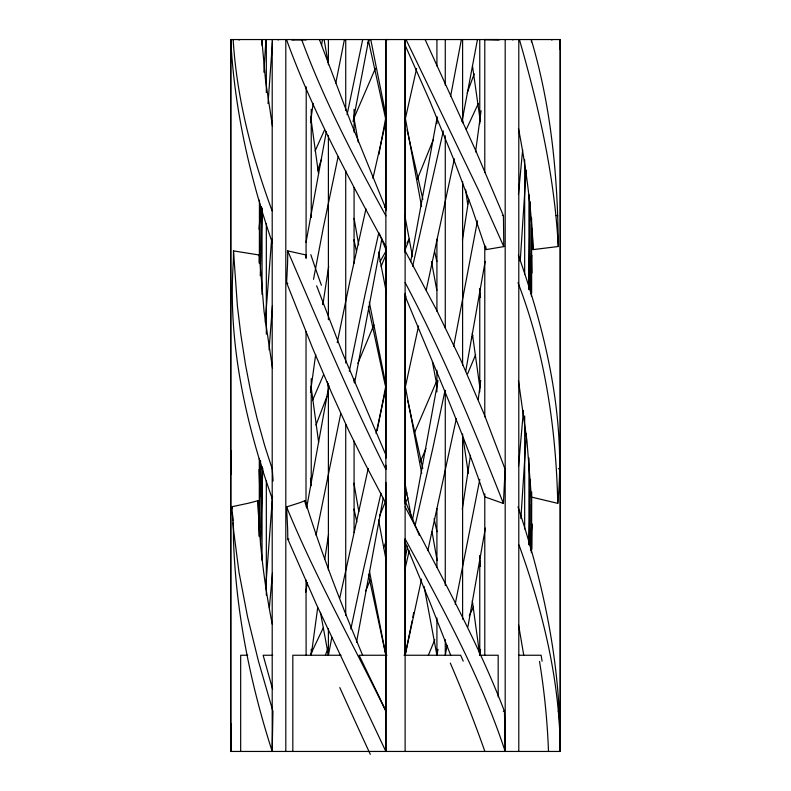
<?xml version="1.0" encoding="UTF-8"?>
<svg xmlns="http://www.w3.org/2000/svg" width="791" height="791" viewBox="0 0 791 791"><rect width="100%" height="100%" fill="white"/><g stroke="black" fill="none" stroke-linecap="round" stroke-linejoin="round"><path stroke-width="1.19" d="M231.387 729.856L230.754 751.45L230.754 39.55L560.246 39.55L560.246 751.45L230.754 751.45L230.754 39.55C234.354 109.059 249.847 177.5 272.44 243.193M259.29 536.377L259.31 458.562M259.359 263.403L259.448 200.172M233.058 522.811L233.375 530.85A277.967 277.967 0 0 1 233.464 538.918C235.738 611.176 250.075 682.742 272.203 751.45L272.203 39.55M306.008 506.378L306.038 331.597M306.058 258.578L306.226 86.891M385.85 249.066L385.879 283.247M385.87 119.095L385.87 113.133M305.069 500.614A220.738 156.084 90 0 1 299.314 502.878L286.579 506.922L287.647 528.952A271.412 191.916 -90 0 1 287.756 539.017L316.519 604.67L385.879 751.45L385.879 39.55L388.48 39.56M385.879 458.226L385.879 454.954L342.592 353.201L316.647 285.798M385.879 251.311L379.987 261.702M405.121 43.05L405.121 45.156L429.642 100.605L453.49 158.862L472.089 208.488L485.951 249.63L503.798 246.594L503.452 215.814L475.915 151.051L425.123 39.55M421.544 579.111L405.121 655.245L405.13 539.867M405.13 503.956L405.14 293.303M405.121 248.374L405.121 252.032L405.121 251.103M505.192 39.55L505.192 751.45C480.582 676.809 442.624 607.656 405.121 538.918M530.791 293.688L529.575 224.298M519.034 545.048C542.913 611.245 559.949 680.744 560.246 751.45L560.246 39.55L559.603 49.21M272.223 498.597C245.586 423.333 227.778 342.968 233.286 262.8A268.495 268.495 0 0 0 233.493 250.895L259.359 255.028L259.31 262.77M306.048 257.559L306.058 254.979L287.706 250.895A266.369 188.357 90 0 1 287.519 264.847L286.599 282.674L312.415 347.654L331.577 392.781L348.851 430.838L364.819 463.229L385.879 503.343L385.879 502.661M385.879 39.896L385.889 210.831M385.879 251.746L385.85 255.028L381.114 266.359M531.7 549.429L531.947 524.107M530.118 201.685L528.803 288.952M272.203 751.45L272.935 711.317L258.519 661.424L247.534 616.772L238.991 572.2L233.721 531.354L231.852 506.754L248.245 503.254A219.196 219.196 0 0 0 258.034 500.634L259.27 536.249M385.87 542.072L383.605 547.758M230.754 751.45L230.774 748.948M530.385 479.386L529.11 544.801M260.269 275.752L262.019 208.745M385.879 751.45L385.879 482.362M260.506 544.692L262.741 468.312M230.804 746.447L231.377 723.844M531.601 549.557L531.7 492.081M405.121 296.032L405.605 297.208C432.865 363.385 461.934 428.969 484.784 496.867L503.412 503.471L505.113 469.182L484.033 413.901L460.609 359.648L436.573 310.023L405.121 250.895M518.441 380.491L526.925 440.597L531.384 497.055L557.764 503.343C566.03 419.003 546.294 334.267 518.372 255.147M231.368 450.504L230.863 469.409L231.397 474.254M531.245 39.55C551.258 106.726 557.833 176.759 558.278 246.515L533.045 249.62L532.254 229.034M259.616 497.045L260.644 478.98M526.193 170.144L520.211 261.396M263.878 72.169L265.924 39.55M526.41 433.428L520.883 518.599M531.928 524.077L530.395 544.208M265.628 588.692L272.539 496.333M259.043 229.222L260.941 206.411M265.212 322.372L271.669 238.773M269.049 349.78L272.45 305.642M268.03 103.562L272.47 41.963M523.464 410.46L518.52 466.433M530.365 275.792L531.641 255.028L531.601 218.059M269.375 607.636L272.46 573.178M522.663 149.667L518.441 194.507M481.076 110.71L475.569 151.961M480.691 380.619L478.219 399.603M498.182 696.851L498.182 655.245L479.761 655.245L480.533 649.332M310.487 122.734L313.147 103.364M310.458 392.455L315.668 354.516M317.685 607.814L311.239 655.245L311.239 649.233M470.477 455.309L462.28 509.256M322.876 304.584L328.68 266.369M321.541 45.542L322.451 39.55M324.785 559.089L328.611 534.113M468.727 199.322L462.389 240.118M485.17 261.396L465.731 371.206M305.712 592.182L307.333 582.68M485.377 528.081L467.936 626.66M306.018 242.353L326.357 131.494M306.611 508.049L328.898 385.494M313.513 279.342L323.272 227.897L338.113 156.687M437.028 117.978L410.687 261.673M461.371 39.55L450.573 96.364M477.457 39.55L461.964 121.705M437.977 380.619L412.487 519.964M353.073 121.527L368.695 39.55M378.919 154.393L386.384 114.339M381.855 238.813L354.576 382.973M383.2 498.182L356.533 642.213M377.208 430.334L386.374 382.992M424.095 586.428L436.919 655.245L438.036 649.332M479.811 479.386L455.22 604.126M407.563 546.126L404.844 560.384M477.477 220.827L453.678 346.211M316.034 535.2L340.664 413.97M320.444 612.392L328.394 655.245L331.825 637.398M447.083 645.723L445.274 655.245L445.274 639.612M412.803 617.306L413.723 612.56M335.799 83.055L344.421 39.55M410.925 626.798L412.101 620.866M337.223 342.632L350.017 280.597L365.956 208.864M350.848 629.043L363.465 569.609L380.985 493.218M362.703 39.55L347.081 114.715M349.315 371.206L364.987 294.885L378.8 232.683M445.066 390.25L432.766 448.477L415.018 525.837M410.687 627.985L405.121 655.245M456.338 418.716L427.832 550.625M339.725 598.184L368.23 468.42M454.36 158.833L426.22 290.099M418.587 325.932L404.666 390.22M443.326 130.95L412.655 266.26M386.324 386.68L376.061 433.508M416.62 68.51L404.567 122.239M404.656 302.083L405.971 296.121M386.404 119.105L372.927 178.351M404.834 569.708L409.224 550.734M384.644 207.549L386.324 200.36M317.606 170.619L321.571 159.06M325.408 655.245L328.038 648.017M471.436 338.864L472.731 335.315M474.224 73.909L467.204 92.804M315.975 425.093L326.94 396.42M433.409 139.424L417.332 179.152M365.64 591.144L370.376 579.576M409.293 239.465L405.121 249.62M379.443 516.256L385.415 501.751M434.813 639.741L428.346 655.245M357.888 363.306L373.896 324.953M354.309 117.345L375.389 68.372M475.638 354.734L467.639 373.728M312.643 400.098L323.47 374.983M436.187 382.271L414.504 432.746M406.861 492.971L405.121 497.045L405.121 499.625M420.199 461.974L425.983 448.596M315.085 151.051L324.498 130.021M478.298 103.611L466.304 129.378M367.597 43.485L369.387 39.55M311.041 653.593L323.232 627.916M473.453 606.905L469.29 615.853M405.832 502.018L407.968 498.023M406.94 243.144L407.395 242.293M407.849 241.453L408.314 240.612M408.769 239.762L409.224 238.922M498.973 39.896L499.922 39.55M512.578 39.896L513.527 39.55M551.456 39.896L552.79 39.55M498.389 39.896L484.784 39.55L484.784 172.596M498.389 39.55L484.784 39.55M247.721 655.245L240.672 655.245L240.672 751.45M272.717 655.245L263.136 655.245L272.638 689.248M341.01 655.245L292.818 655.245L292.818 751.45M386.977 655.245L359.104 655.245L385.889 710.713M404.023 655.245L460.649 655.245L463.21 661.177M518.491 655.245L541.113 655.245L542.072 661.177M292.611 39.896L306.216 39.896M292.611 39.55L294.341 39.56M531.542 39.56L531.384 41.972M558.11 711.247L559.217 711.317L560.196 746.447M505.192 751.45L504.46 711.317L503.294 711.208M287.756 539.017L288.873 539.155M556.202 215.459L557.793 215.795M238.21 39.55L239.544 39.896M502.325 215.468L503.452 215.814M291.078 39.55L292.027 39.896M277.473 39.55L278.422 39.896M385.879 215.795C354.526 158.714 324.172 100.783 301.648 39.55M405.121 282.545C442.92 353.824 473.898 428.455 503.412 503.471M405.121 506.754L430.927 555.885C457.603 606.608 483.914 657.726 504.46 711.317M385.879 711.317C352.737 643.212 315.352 577.084 286.579 506.922M406.03 39.55L478.614 190.334L503.798 246.594M405.121 539.739L405.13 542.26L430.086 602.712L450.692 655.245M362.634 655.245C341.297 604.542 321.393 553.176 305.069 500.614L305.178 503.244M385.879 208.725L351.026 122.832L319.426 39.55M405.121 500.832L419.279 535.359M287.706 250.895C319.297 324.211 350.255 397.922 385.879 469.409L385.879 465.227M385.879 249.462L379.275 233.365M286.49 39.55C312.623 111.679 349.365 179.26 385.879 246.515L385.899 457.04M518.006 282.674C544.989 352.984 556.053 428.346 557.764 503.343M272.094 210.792C251.775 155.748 236.756 98.292 233.157 39.55M518.026 506.922C539.996 573.01 555.598 641.61 559.217 711.317M519.4 39.55C538.483 105.707 553.878 173.397 558.041 242.293M385.692 119.016L368.22 39.55M422.869 199.292L408.492 136.339M407.029 129.872L408.245 135.261M422.77 468.42L408.551 404.517M434.091 518.718L436.988 531.76M434.734 251.924L436.84 261.485M368.408 574.365L385.879 655.245L386.384 652.872L385.879 655.245L369.407 570.983M356.87 522.149L353.992 509.107M385.286 385.474L368.349 306.829M407.77 400.948L408.294 403.331M353.963 239.861L356.553 251.825M370.752 39.55L386.166 116.682M386.433 387.709L369.318 302.202M386.423 292.71L378.464 252.092M405.328 386.552L421.682 473.305M327.336 381.905L328.72 389.034M272.252 624.188C264.174 583.481 259.122 542.132 258.034 500.634M462.3 119.372L463.002 123.01M518.471 128.528C526.282 168.463 531.503 208.953 533.045 249.62M386.156 560.384L378.513 519.964M432.39 361.635L436.869 385.336M518.57 624.801L523.751 655.245M405.308 117.978L421.544 206.52M404.626 481.185L411.369 517.462M436.83 290.327L431.51 261.673M412.507 256.798L404.685 214.806M272.49 126.422L265.618 81.028L261.801 39.55M272.519 368.408L264.056 311.525L259.359 255.028M358.283 142.242L353.973 117.978M432.054 531.859L437.077 560.384M358.669 244.805L354.081 218.405M324.102 39.55L328.038 62.36M358.798 511.51L353.923 483.182M322.748 302.202L323.133 304.584M463.15 438.323L468.282 473.305M472.494 65.969L480.355 121.527M465.622 189.652L467.669 204.118M472.296 333.149L479.9 387.709M318.526 173.842L310.705 116.761M472.306 600.685L479.603 654.058M318.644 442.317L311.071 386.552M479.86 292.71L480.523 297.475M479.771 560.384L480.513 566.326M310.468 478.189L310.952 482.184M231.852 506.754L232.04 508.761M232.386 512.786L232.95 520.804M558.001 242.422L558.278 246.515M273.083 481.017L272.292 469.182L264.847 446.164L257.095 418.508L250.47 390.358L245.517 364.75L240.78 334.217L237.399 306.058L233.493 250.895M485.951 249.63L485.803 246.604M259.102 469.557L259.616 484.745M531.928 273.004L531.641 255.028L531.651 293.342M529.584 504.371L530.573 550.625M261.435 528.2L260.536 460.451M261.425 250.727L260.911 206.471M560.226 748.948L560.246 751.45M405.121 751.45L405.121 39.55L405.121 42.694M405.121 539.225L405.13 542.26M306.038 579.951L306.117 655.245M531.384 217.387L531.384 296.022M531.384 492.437L531.384 552.672M528.952 194.675L528.952 289.674M528.952 458.029L528.952 544.613M524.67 159.802L524.67 274.042M524.67 415.947L524.67 528.981M518.797 39.55L518.797 751.45M484.784 245.17L484.784 416.926M484.784 493.811L484.794 655.245M479.761 39.55L479.761 123.732M479.761 288.478L479.761 391.891M479.761 555.44L479.761 655.245M462.606 39.55L462.606 122.526M462.606 181.446L462.606 365.432M462.606 433.982L462.606 619.175M445.274 39.55L445.274 85.25M445.274 135.755L445.274 328.156M445.274 390.695L445.274 585.498M436.919 39.55L436.919 66.009M436.919 116.514L436.919 123.732M436.919 239.169L436.919 311.318M436.919 370.247L436.919 391.891M436.919 508.534L436.919 567.463M436.919 617.969L436.919 655.245M405.121 42.358L405.15 251.419M354.081 109.296L354.081 132.146M354.081 187.457L354.081 263.225M354.081 378.662L354.081 382.271M354.081 441.2L354.081 532.59M345.726 39.55L345.726 110.503M345.726 170.629L345.726 363.029M345.726 424.362L345.726 615.566M328.394 39.55L328.394 64.803M328.394 135.755L328.394 319.742M328.394 383.477L328.394 569.866M328.394 628.796L328.394 655.245M311.239 109.296L311.239 217.525M311.239 378.662L311.239 485.694M285.808 39.55L285.808 751.45M266.33 39.55L266.33 92.458M266.33 223.537L266.33 334.168M266.33 480.879L266.33 595.119M262.048 39.55L262.048 45.562M262.048 207.904L262.048 294.489M262.048 466.453L262.048 560.246M259.616 202.872L259.616 262.147M259.616 460.55L259.616 535.359M539.521 661.395A862.358 776.09 15.3 0 1 548.489 751.42M560.137 469.399A235.075 235.075 0 0 1 558.347 468.588M450.306 663.056A862.348 478.575 59.6 0 1 484.745 751.064M370.317 754.347A862.358 99.359 65 0 1 339.804 687.587M321.403 285.254A921.901 605.985 59.2 0 1 310.833 254.672M286.589 282.713A173.447 122.645 -90 0 1 287.786 283.415"/></g></svg>
